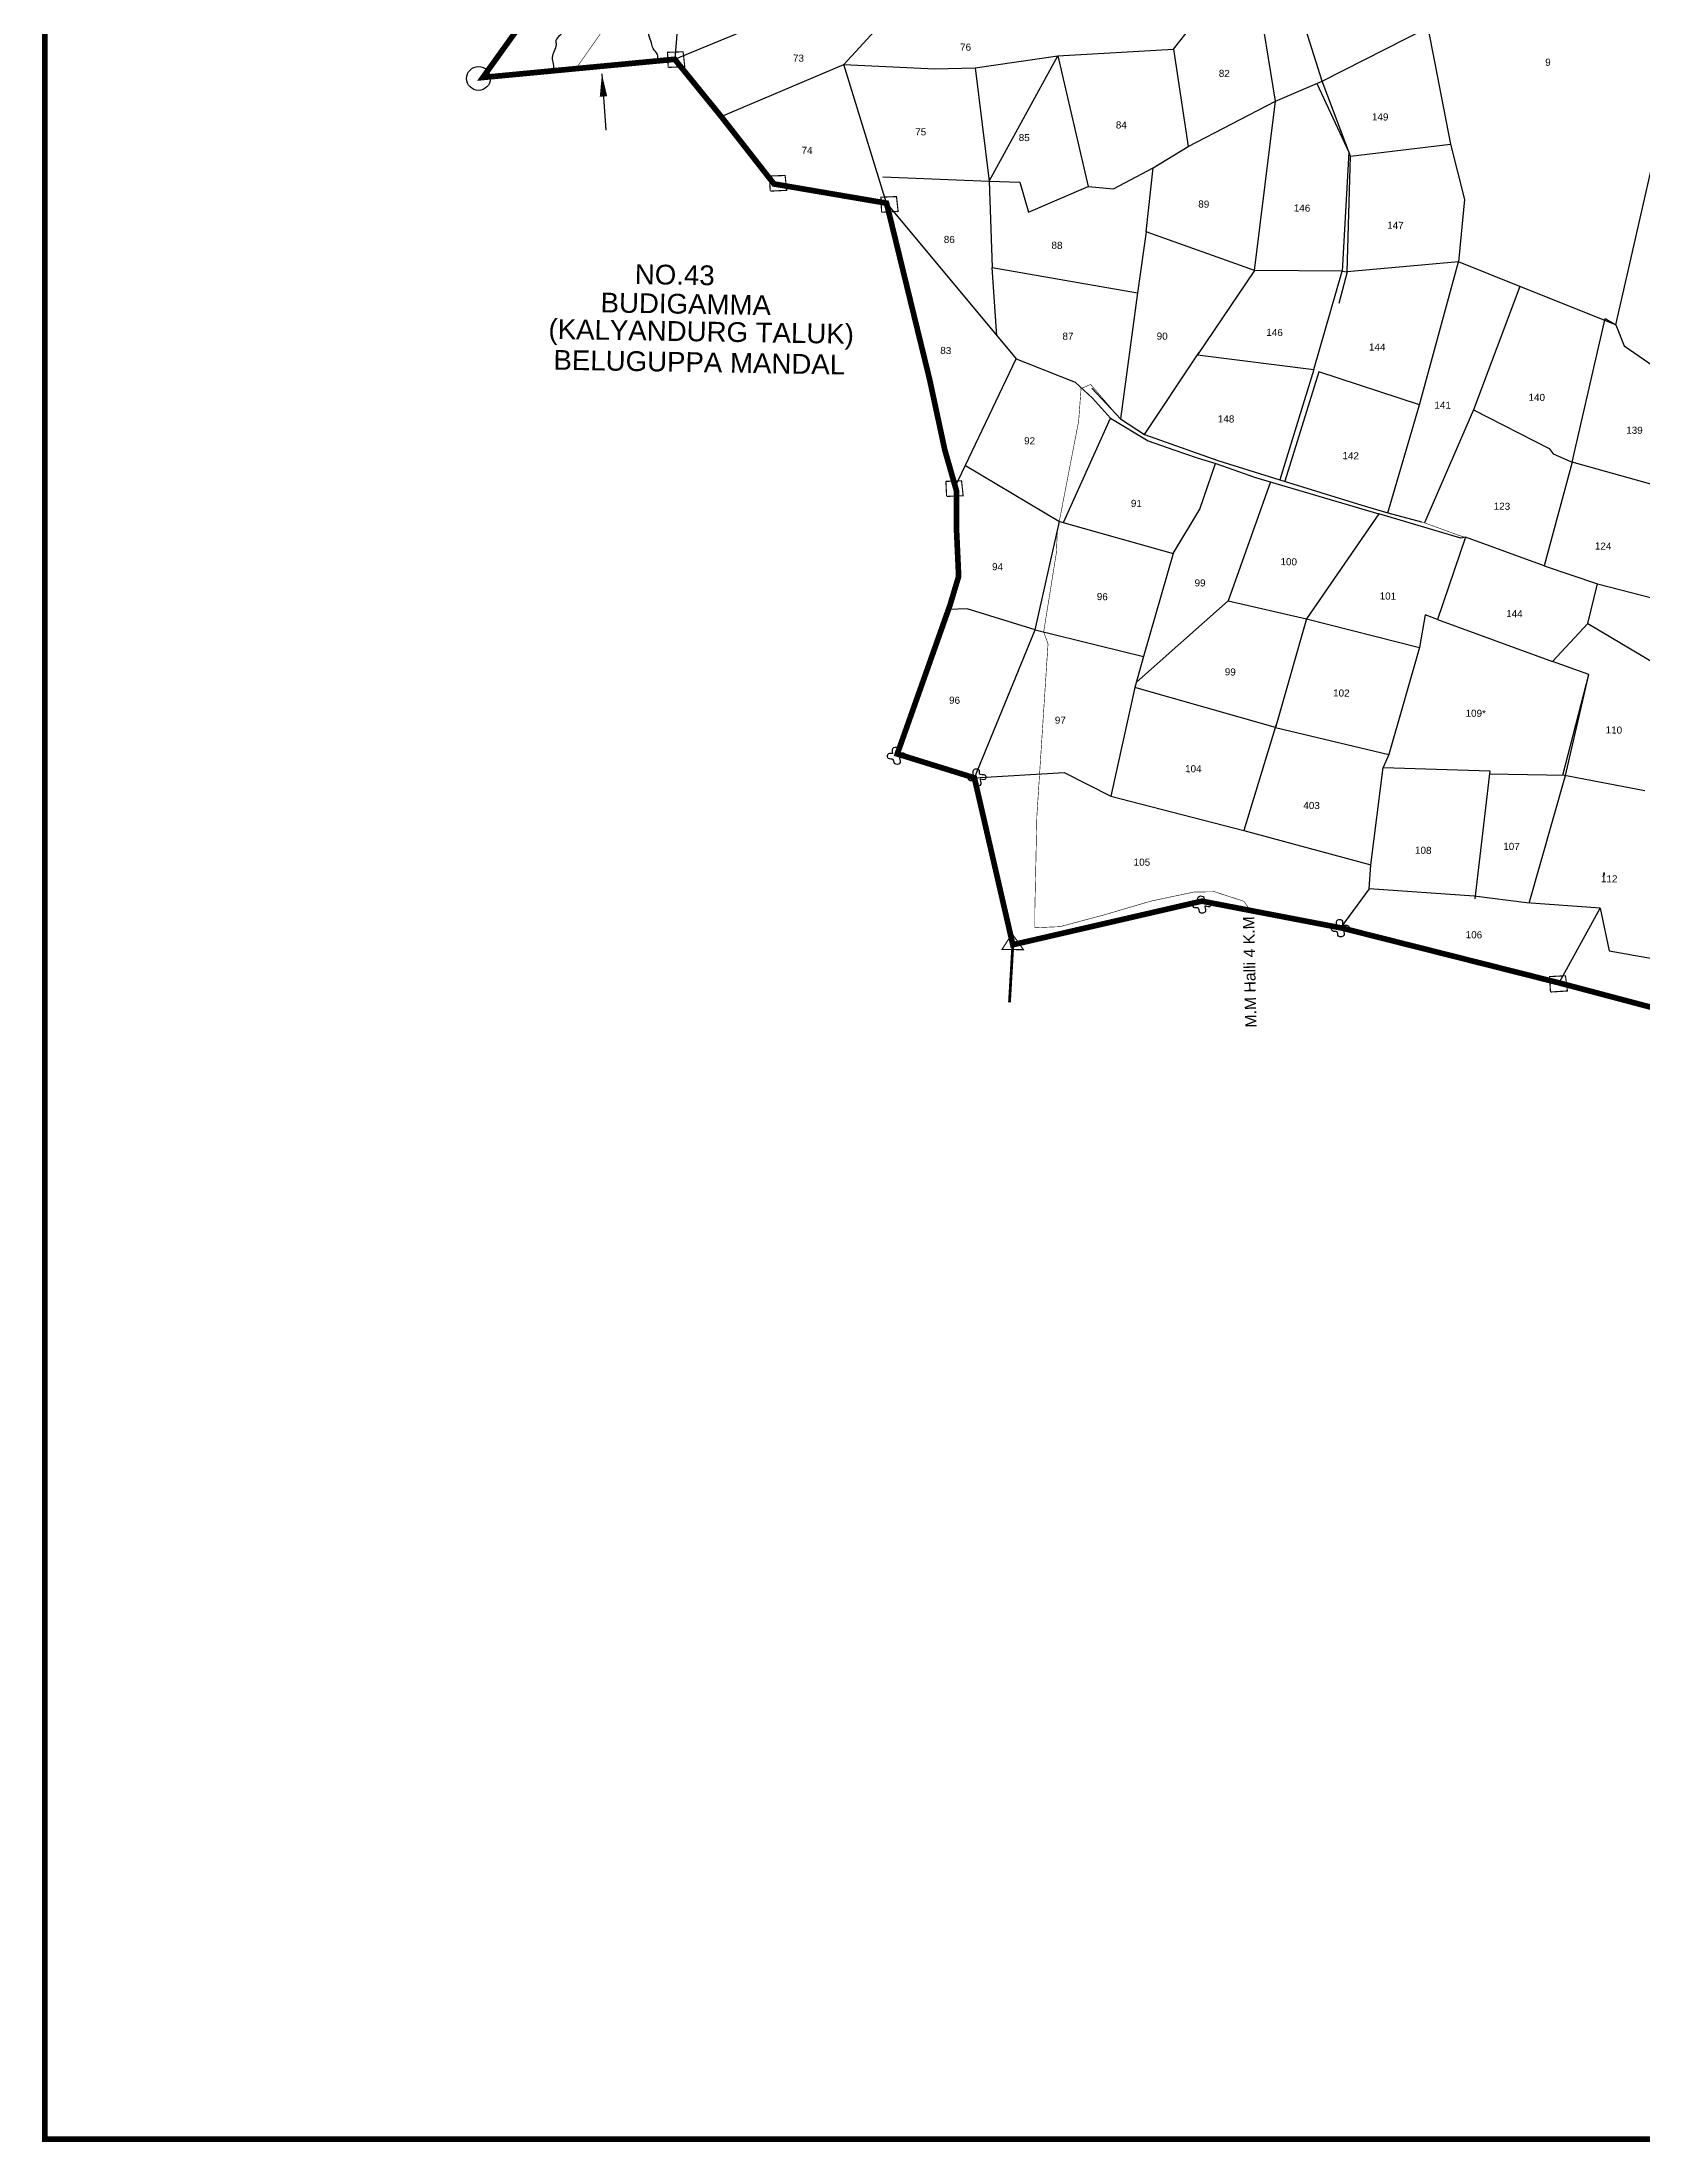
# Model space of a CAD drawing. Header units: feet. Extents: x 745555 to 752207, y 1625558 to 1632619.
# Drawn here: x 745555 to 748389, y 1625558 to 1629276 of the extents above; entities that cross this region are included whole.
import ezdxf

# ---------------------------------------------------------------- set-up
doc = ezdxf.new("R2010")
doc.units = ezdxf.units.FT
doc.header["$LTSCALE"] = 15
doc.header["$MEASUREMENT"] = 0
doc.linetypes.add('HIDDEN2', pattern=[0.1875, 0.125, -0.0625])
for name, color, linetype in [('PAPER SIZE', 10, 'Continuous'), ('PLOT', 7, 'Continuous'), ('PLOT NO', 7, 'Continuous'), ('ROADS', 6, 'Continuous'), ('TANKS-STREAM', 4, 'Continuous'), ('TEXT', 1, 'Continuous'), ('VILLAGE STONES', 240, 'Continuous')]:
    doc.layers.add(name, color=color, linetype=linetype)
doc.layers.add('VILLAGE BOUNDRY', color=5, linetype='HIDDEN2', lineweight=100)
doc.styles.add('section', font='complex.shx', dxfattribs={"height": 1.6})
doc.styles.get("Standard").update_dxf_attribs({"font": 'arial.ttf'})
doc.dimstyles.get("Standard").update_dxf_attribs({"dimtxt": 0.18, "dimasz": 40, "dimexe": 0.18, "dimexo": 0.0625, "dimgap": 0.09, "dimtad": 0, "dimtih": 1, "dimtoh": 1, "dimdec": 4, "dimzin": 0, "dimdsep": 46, "dimtxsty": 'Standard', "dimcen": 0.09, "dimadec": 0, "dimazin": 0, "dimtfac": 1, "dimtdec": 4, "dimtofl": 0, "dimtmove": 0, "dimatfit": 3, "dimfxl": 1, "dimtolj": 1, "dimtzin": 0, "dimarcsym": 0})

msp = doc.modelspace()

# ---------------------------------------------------------------- linework, layer by layer
at = {"layer": 'PAPER SIZE', "color": 5, "const_width": 10}
msp.add_lwpolyline([(752201.5, 1632614.1), (745560.3, 1632614.1), (745560.3, 1625562.9), (752201.5, 1625562.9)], close=True, dxfattribs=at)
at = {"layer": 'PLOT'}
for points in [[(747145.9, 1630550.8), (747142.1, 1630542.7), (747087.4, 1630355.6), (747039.4, 1630210.9), (746954.8, 1629929.8), (746907.1, 1629761.3), (746854.3, 1629641.3), (746830.1, 1629586.2), (746807.1, 1629540.9), (746790.4, 1629511), (746682.6, 1629333.1), (746675, 1629245.1), (746994.3, 1629377.7), (746985.7, 1629432), (746929.4, 1629527.1), (746790.4, 1629511)], [(748340.6, 1628775.1), (748373.1, 1628917.4), (748418.6, 1629116.4), (748444.4, 1629229.4), (748431.6, 1629233.5), (748457.3, 1629402.7), (748465.9, 1629448.8), (748499.4, 1629549.6), (748481, 1629600.7), (748497.6, 1629688.3)], [(746974.4, 1629235.9), (747111.1, 1629385.2), (747409.6, 1629539.5), (747412.4, 1629595.4)], [(747820.7, 1629206.6), (747715.3, 1629541.1), (747708.4, 1629414)], [(747738.4, 1629170.8), (747738.4, 1629170.8), (747705.8, 1629370.9), (747708.4, 1629414), (748006.6, 1629385.6), (748008.1, 1629301.2)], [(747557.7, 1629263), (747636.2, 1629363)], [(747043.2, 1629036.9), (747231.5, 1629029.6), (747285.5, 1629027.5), (747301.2, 1628974.5), (747406.5, 1629019.8), (747451.4, 1629015.6), (747521.9, 1629053.1), (747583.6, 1629090.5), (747738.4, 1629170.8), (747820.7, 1629206.6), (748008.1, 1629301.2), (748047.9, 1629095.1), (748072.8, 1628996.8), (748062.1, 1628886.4)], [(746757.3, 1629143.8), (746974.4, 1629235.9), (747135.4, 1629228.2), (747206.5, 1629229.8), (747353.2, 1629251.3), (747557.7, 1629263)], [(747557.7, 1629263), (747583.6, 1629090.5)], [(747049.9, 1628990.4), (746974.4, 1629235.9)], [(747206.5, 1629229.8), (747231.5, 1629029.6)], [(747231.5, 1629029.6), (747353.2, 1629251.3), (747406.5, 1629019.8)], [(747811.3, 1629202.5), (747868.2, 1629080.5), (747856.4, 1628870), (747864.8, 1628868.6)], [(747870.9, 1629073.6), (747820.7, 1629206.6)], [(747700.9, 1628871.1), (747738.4, 1629170.8)], [(748062.1, 1628886.4), (747864.8, 1628868.6), (747870.9, 1629073.6), (748047.9, 1629095.1)], [(747509.6, 1628939.6), (747521.9, 1629053.1)], [(747231.5, 1629029.6), (747237, 1628876.6)], [(747049.9, 1628990.4), (747279.3, 1628714.6)], [(747700.9, 1628871.1), (747509.6, 1628939.6), (747494.2, 1628831.6)], [(747936.8, 1628441.9), (747993.1, 1628633.4), (748062.1, 1628886.4)], [(748340.6, 1628775.1), (748170.8, 1628842.9), (748062.1, 1628886.4)], [(747245.2, 1628755.6), (747237, 1628876.6), (747494.2, 1628831.6), (747463.7, 1628608.6)], [(747856.4, 1628870), (747700.9, 1628871.1), (747600.2, 1628722.1), (747602.9, 1628726.1)], [(747805.9, 1628695.7), (747856.4, 1628870)], [(747864.8, 1628868.6), (747850.4, 1628813)], [(748170.8, 1628842.9), (748088.6, 1628624.7), (748222.3, 1628555.8), (748229.8, 1628546.5), (748263.1, 1628532)], [(748525, 1628656.1), (748484.3, 1628664.5), (748450.9, 1628479.5), (748263.1, 1628532), (748321.6, 1628786.3), (748340.6, 1628775.1), (748355.3, 1628737.9), (748451.8, 1628671.3), (748484.4, 1628665.4), (748525.2, 1628657.2)], [(747171.6, 1628488.3), (747171.6, 1628488.3), (747279.3, 1628714.6), (747384, 1628673.7), (747384, 1628673.7), (747414.5, 1628644.9)], [(747506.2, 1628580.6), (747600.2, 1628722.1), (747805.9, 1628695.7), (747746.1, 1628500.7)], [(747463.7, 1628608.6), (747413.3, 1628662.6)], [(747993.1, 1628633.4), (747814.7, 1628691.9), (747755, 1628498)], [(747446.5, 1628609.9), (747414.5, 1628644.9)], [(748088.6, 1628624.7), (748001.8, 1628424.5)], [(747363.2, 1628424.8), (747446.5, 1628609.9), (747512.7, 1628569.6), (747558.2, 1628553.8), (747599.8, 1628539.7), (747632.7, 1628529.2), (747702.9, 1628504.8), (747921, 1628440.2)], [(747463.7, 1628608.6), (747463.7, 1628608.6), (747506.2, 1628580.6), (747636, 1628534.6), (747746.1, 1628500.7), (747891.2, 1628456), (747936.8, 1628441.9), (747996.4, 1628426)], [(747189.6, 1628526), (747356.1, 1628426.8)], [(747556.9, 1628370.3), (747604.1, 1628448.7), (747632.1, 1628529.4)], [(748263.1, 1628532), (748213.9, 1628348.1), (748307.8, 1628316.2)], [(747729.2, 1628497), (747654.7, 1628286.6)], [(747921, 1628440.2), (747793.2, 1628254.4)], [(748213.9, 1628348.1), (748074.2, 1628399), (748066.1, 1628397.1), (747921, 1628440.2)], [(747313, 1628235.2), (747356.1, 1628426.8), (747556.9, 1628370.3), (747504.5, 1628187.8)], [(748074.2, 1628399), (748025.1, 1628253.5), (748228.3, 1628178.8)], [(748290.7, 1628246.2), (748307.8, 1628316.2), (748406.5, 1628290.9), (748603.5, 1628252.6), (748602.2, 1628248.3)], [(747205.4, 1627972.9), (747313, 1628235.2), (747192.6, 1628272.4), (747159.6, 1628271.3)], [(747492, 1628142.4), (747654.7, 1628286.6), (747793.2, 1628254.4), (747993.1, 1628203.9)], [(747793.2, 1628254.4), (747738.1, 1628062.4), (747938.6, 1628014.4)], [(748025.1, 1628253.5), (748002.9, 1628261.7), (747993.1, 1628203.9), (747938.6, 1628014.4), (747928.7, 1627991.3)], [(747313, 1628235.2), (747504.5, 1628187.8), (747489.5, 1628133.2), (747446.6, 1627940.6)], [(748391.7, 1627949.9), (748246.8, 1627978), (748292.6, 1628155.9), (748228.3, 1628178.8), (748290.7, 1628246.2), (748428.9, 1628164.1), (748463.2, 1628143.7)], [(748251.2, 1627977.2), (748292.6, 1628155.9)], [(747738.1, 1628062.4), (747489.5, 1628133.2)], [(747739.6, 1628067.7), (747682.4, 1627879.6)], [(747903.9, 1627776.3), (747906.7, 1627819), (747928.7, 1627991.3), (748117.8, 1627985.5), (748091.1, 1627758.5)], [(747205.4, 1627972.9), (747364.3, 1627982.5), (747446.6, 1627940.6), (747682.4, 1627879.6), (747906.7, 1627819)], [(748187, 1627751.2), (748251.2, 1627977.2), (748117.1, 1627979.7)], [(748240.1, 1627610), (748312.7, 1627742.2), (748328.7, 1627666.9), (748482.2, 1627639.6), (748509.8, 1627810.2), (748426, 1627825.8), (748436.2, 1627940.1), (748533.7, 1627919.7), (748544.4, 1627908.6), (748560.6, 1627902.4), (748589.5, 1627897)], [(748312.7, 1627742.2), (748182.5, 1627751.5), (748089.8, 1627763.6), (747903.9, 1627776.3), (747853, 1627707.6)]]:
    msp.add_lwpolyline(points, dxfattribs=at)
at = {"layer": 'ROADS', "linetype": 'HIDDEN2', "ltscale": 10, "const_width": 1}
for points in [[(746500.2, 1629228.5), (746550.3, 1629300)], [(747693.7, 1627738.2), (747682.2, 1627754.5), (747630.5, 1627771.3), (747593.8, 1627770.8), (747517.1, 1627754.6), (747433.8, 1627730), (747356.5, 1627709.5), (747312.4, 1627707.6), (747312.3, 1627737.3), (747314.8, 1627852.9), (747315.9, 1627904.9), (747329.8, 1628119.9), (747332.6, 1628163.3), (747335.7, 1628210.2), (747328, 1628231.5), (747350.4, 1628371), (747352.2, 1628409.5), (747389.9, 1628604.6), (747394.3, 1628663.9), (747395.5, 1628662.8), (747411.1, 1628669.4), (747463.7, 1628608.6), (747506.1, 1628580.4), (747636, 1628534.6), (747755, 1628498), (747833.6, 1628473.7), (747936.8, 1628441.9), (748001.8, 1628424.5), (748060.7, 1628403), (748073.2, 1628398.8)]]:
    msp.add_lwpolyline(points, dxfattribs=at)
at = {"layer": 'TANKS-STREAM'}
for points in [[(747084.2, 1632410.9), (747078.2, 1632395.1), (747067.1, 1632387.2), (747052.8, 1632374.9), (747042.3, 1632365.7), (747032.9, 1632356.2), (747028.9, 1632346.2), (747021.5, 1632325.5), (747023.2, 1632309.8), (747018.1, 1632294.8), (747009, 1632276.7), (746996, 1632262.8), (746984.8, 1632253.3), (746972.8, 1632239.9), (746956.5, 1632223.9), (746953, 1632215.5), (746950.4, 1632209.5), (746944.5, 1632193.7), (746940.3, 1632176.3), (746935.1, 1632162.4), (746931.7, 1632154.6), (746919.5, 1632139), (746906.3, 1632127.3), (746894.4, 1632111.6), (746888.1, 1632102.1), (746882.2, 1632093.1), (746877.6, 1632083.3), (746872.7, 1632062.9), (746869.8, 1632055.4), (746862.9, 1632036.3), (746851.8, 1632021.4), (746840, 1632004.1), (746823.4, 1631987.5), (746814.6, 1631965.2), (746808.9, 1631936.4), (746801.3, 1631918.8), (746791.6, 1631905.8), (746779.8, 1631889.2), (746769.4, 1631879.9), (746760.2, 1631860.9), (746755.4, 1631835.1), (746755.5, 1631808.6), (746746.6, 1631785.9), (746735.1, 1631768.7), (746725.1, 1631754.1), (746725, 1631726.7), (746724.9, 1631704.7), (746725.9, 1631686.9), (746727.3, 1631672.4), (746727.6, 1631664.8), (746725.1, 1631655.5), (746721.4, 1631644.6), (746718.5, 1631631.8), (746718.4, 1631619.5), (746720.2, 1631597.5), (746719.4, 1631585.1), (746720.2, 1631572.5), (746716.1, 1631559.8), (746715.4, 1631550.2), (746714.7, 1631535.4), (746715.4, 1631524.6), (746718.8, 1631507.7), (746723, 1631498.2), (746722.5, 1631485.2), (746723.7, 1631477.2), (746724.6, 1631469.8), (746724.6, 1631446.3), (746726, 1631440.7), (746727.5, 1631434.1), (746732.8, 1631416.2), (746735.7, 1631405.7), (746740.2, 1631397.6), (746744.9, 1631384.6), (746750.8, 1631370.9), (746751.3, 1631358.6), (746753.2, 1631342.7), (746752.9, 1631330.1), (746755.9, 1631320), (746757.4, 1631307.5), (746763.8, 1631290.6), (746771.2, 1631272.7), (746774.5, 1631260.9), (746775.2, 1631249.5), (746774.6, 1631239.2), (746775.7, 1631220.8), (746777.2, 1631206.2), (746780.1, 1631186.7), (746785.2, 1631171.8), (746791.1, 1631159), (746791.4, 1631154.7), (746799.6, 1631141.7), (746803.2, 1631131.5), (746805.3, 1631119.3), (746808.5, 1631099.9), (746815, 1631083.8), (746822.4, 1631067.4), (746832.2, 1631044.7), (746838.4, 1631029), (746840.3, 1631004.5), (746841.7, 1630988.2), (746848.2, 1630972.5), (746857.8, 1630959.3), (746868.2, 1630940.2), (746870.6, 1630920.8), (746870.7, 1630891.2), (746874.9, 1630868.6), (746888, 1630849.5), (746895.3, 1630836.2), (746897.3, 1630802), (746898.3, 1630782.8), (746899.5, 1630754.4), (746902.7, 1630735.5), (746906.1, 1630722.5), (746914, 1630706.1), (746917.1, 1630695.3), (746915.6, 1630681.7), (746912, 1630662.2), (746911.1, 1630648.9), (746917.3, 1630630.6), (746922.7, 1630619.7), (746931.2, 1630603.8), (746933.4, 1630595.6), (746936.4, 1630581.2), (746937.5, 1630570.5), (746937.6, 1630556.5), (746932.8, 1630541.9), (746928.7, 1630527.7), (746926.6, 1630518.7), (746925.7, 1630505.1), (746925.1, 1630491.4), (746925.3, 1630479.4), (746929.3, 1630467.6), (746934.2, 1630446), (746933.2, 1630430.2), (746930.8, 1630417.3), (746923, 1630402.4), (746918.2, 1630387.2), (746909.8, 1630374.3), (746900.8, 1630357.9), (746896.4, 1630336), (746901.2, 1630306.8), (746900.2, 1630287.7), (746895.3, 1630271.4), (746889.7, 1630252.7), (746880.8, 1630235.1), (746875.3, 1630224.2), (746863.5, 1630197.5), (746863.1, 1630170.9), (746865.5, 1630145.3), (746858.4, 1630127.6), (746851, 1630109.7), (746837.5, 1630089.3), (746836.7, 1630086.2), (746827.2, 1630069.3), (746823.7, 1630052.3), (746820.9, 1630031.4), (746821.6, 1630012.6), (746817.8, 1629995.2), (746807.9, 1629975.5), (746797.3, 1629959.4), (746783.9, 1629946.1), (746774.7, 1629926.4), (746775.6, 1629898.3), (746775.6, 1629876.3), (746774.3, 1629860.3), (746769.1, 1629844.8), (746761.2, 1629822.9), (746751.5, 1629813.1), (746742.3, 1629795.5), (746739.9, 1629781.7), (746741.1, 1629768.9), (746740, 1629743.8), (746734.3, 1629720.8), (746728.4, 1629705), (746718.8, 1629686.7), (746712.5, 1629667.6), (746711.1, 1629648.4), (746709.7, 1629631.9), (746699.2, 1629617.2), (746685.5, 1629609.6), (746673.6, 1629596.3), (746669.2, 1629586.8), (746665.3, 1629570.5), (746655.2, 1629557.2), (746643.6, 1629544.3), (746625.7, 1629537.1), (746609.8, 1629524.6), (746605.1, 1629518.8), (746594.8, 1629500.5), (746586.4, 1629483.9), (746580.5, 1629473.4), (746574.5, 1629454), (746567.9, 1629440.2), (746554.5, 1629426.3), (746539.7, 1629414.1), (746525.7, 1629405.8), (746518.1, 1629381.8), (746510.2, 1629353.6), (746506.3, 1629331.6), (746501.7, 1629312.2), (746489.8, 1629303.8), (746471.8, 1629287.4), (746464.9, 1629278), (746465.1, 1629271.4), (746458.3, 1629248.1), (746459.9, 1629237), (746461.1, 1629224.8)], [(746644.5, 1629242.2), (746644.6, 1629253.8), (746636.9, 1629264), (746633.8, 1629274.1), (746629.4, 1629287.9), (746630.5, 1629305), (746636.9, 1629313.6), (746644.7, 1629323.8), (746649.6, 1629339.2), (746657.2, 1629354.8), (746663, 1629376.5), (746668.6, 1629390.8), (746675.1, 1629404.6), (746687.3, 1629420.4), (746693.5, 1629429.5), (746703.5, 1629442.8), (746707.1, 1629461.5), (746710.9, 1629482.3), (746714.1, 1629495), (746726.6, 1629511.1), (746734.1, 1629519.1), (746750.6, 1629532.2), (746760.6, 1629544.5), (746771.1, 1629552.4), (746779, 1629567), (746787.2, 1629586.7), (746789.7, 1629610.5), (746799.4, 1629619.3), (746804.7, 1629629.5), (746811.3, 1629632.9), (746824.3, 1629648.7), (746821, 1629662.5), (746822.7, 1629683.1), (746824.9, 1629696.4), (746829.8, 1629712.9), (746844.4, 1629741.4), (746853.9, 1629758.9), (746862.9, 1629774.7), (746865.9, 1629795), (746866.5, 1629828.4), (746867, 1629842.7), (746879.1, 1629866.7), (746891.8, 1629896.3), (746901.1, 1629914.9), (746908.3, 1629925.1), (746911.7, 1629946.2), (746911.4, 1629963.3), (746908.9, 1629988.6), (746913.5, 1630002.7), (746923.7, 1630029.4), (746932.5, 1630051.2), (746936.3, 1630055.8), (746946.9, 1630071.9), (746950.3, 1630093.5), (746952.8, 1630112.5), (746958.4, 1630139.8), (746966.9, 1630161.3), (746976.9, 1630172.6), (746983.4, 1630189.6), (746987.4, 1630202.2), (746993, 1630227.9), (746995.3, 1630264.2), (747004, 1630281.5), (747013.8, 1630296), (747019.7, 1630313), (747026.8, 1630331.6), (747026.6, 1630349), (747025.9, 1630374.8), (747026.3, 1630378.8), (747033.9, 1630372.2), (747047.8, 1630372.4), (747060.9, 1630377.4), (747072.7, 1630379.4), (747087.5, 1630381.7), (747102.3, 1630381.5), (747113.4, 1630373.5), (747122, 1630366.8), (747137.9, 1630359.2), (747147, 1630357.7), (747165.3, 1630357.4), (747183.1, 1630356.3), (747201.2, 1630348.6), (747214.3, 1630343.5), (747235.1, 1630339.3), (747241.6, 1630336.1), (747256.3, 1630335.9), (747277.1, 1630327.7), (747286.1, 1630323.3), (747295.5, 1630313.1), (747304.6, 1630310.4), (747316.2, 1630306.7), (747327.1, 1630304.8), (747343.9, 1630298.9), (747355.5, 1630287.8), (747363.7, 1630285.1), (747371.5, 1630283.7), (747392.5, 1630280.5), (747408.3, 1630267.2), (747413.8, 1630256.7), (747420.1, 1630244.1), (747428.7, 1630241.7), (747444.3, 1630238.4), (747456.7, 1630227), (747463.6, 1630222.5), (747472.1, 1630212.4), (747488.6, 1630186.5), (747491, 1630169.1), (747494.3, 1630160.5), (747503.4, 1630151.5), (747524.5, 1630142.5), (747538.8, 1630138.5), (747549.8, 1630128.9), (747558.1, 1630117.2), (747572.9, 1630104.1), (747592.9, 1630099.8), (747606.6, 1630091.5), (747625, 1630075.3), (747636.1, 1630060.4), (747647.8, 1630048.4), (747661.8, 1630043.3), (747669.8, 1630039.8), (747679.1, 1630030.9), (747702.2, 1630030.9), (747721.5, 1630035), (747736.5, 1630026), (747756, 1630024.7), (747775.7, 1630026.7), (747795.6, 1630028), (747816.4, 1630023.6), (747843.4, 1630009.4), (747858, 1629996.4), (747870.8, 1629995.2), (747895, 1629993.4), (747911.6, 1629975.7), (747921.8, 1629970.7)]]:
    msp.add_spline(points, degree=3, dxfattribs=at)
at = {"layer": 'VILLAGE BOUNDRY', "lineweight": -2, "ltscale": 15}
for points, const_width in [([(748470.5, 1627548.9), (748240.1, 1627610), (747856.4, 1627706.9), (747607.8, 1627754.7), (747273.4, 1627677.5), (747205.4, 1627972.9), (747068.9, 1628015.3), (747162.4, 1628279.3), (747177.5, 1628329.7), (747173.5, 1628417.7), (747173.5, 1628481.7), (747153, 1628553.5), (747126.2, 1628678.1), (747049.9, 1628990.4), (746850.7, 1629024.4), (746757.3, 1629143.8), (746675, 1629245.1), (746335.5, 1629212.9), (746554.1, 1629517.8)], 10), ([(747273.4, 1627677.5), (747267.5, 1627575.7)], 4.96)]:
    msp.add_lwpolyline(points, dxfattribs=dict(at, const_width=const_width))
at = {"layer": 'VILLAGE STONES', "const_width": 2}
for points in [[(746663.9, 1629230.7), (746692.8, 1629232.1), (746689.9, 1629258.4), (746662.3, 1629257.4), (746663.5, 1629230.7)], [(746844.5, 1629011.7), (746873.3, 1629013.1), (746870.4, 1629039.4), (746842.8, 1629038.4), (746844, 1629011.7)], [(747041.5, 1628974.4), (747070.4, 1628975.7), (747067.5, 1629002), (747039.9, 1629001), (747041.1, 1628974.3)], [(747156.6, 1628471.2), (747185.5, 1628472.5), (747182.6, 1628498.9), (747154.9, 1628497.8), (747156.2, 1628471.2)], [(747272.1, 1627696.9), (747292.1, 1627668.8), (747254.2, 1627669.1), (747272.1, 1627696.9)], [(748225.3, 1627593.8), (748254.9, 1627595.7), (748251.4, 1627622.6), (748223.1, 1627621.1), (748224.9, 1627593.8)]]:
    msp.add_lwpolyline(points, dxfattribs=at)
at = {"layer": 'VILLAGE STONES'}
msp.add_circle((746327.8, 1629211.2), 21.1, dxfattribs=at)
for points in [[(747061.2, 1628016.3), (747062.6, 1628026.8), (747071.2, 1628024.7), (747071, 1628018.8), (747081.8, 1628015.9), (747081, 1628008.3), (747072.9, 1628009.4), (747074, 1627999.9), (747064.1, 1627998.2), (747061.5, 1628005.4), (747053.4, 1628007.1), (747052.2, 1628014.5), (747061.2, 1628016.5)], [(747203.9, 1627977.8), (747205.3, 1627988.3), (747213.9, 1627986.3), (747213.7, 1627980.4), (747224.5, 1627977.5), (747223.7, 1627969.9), (747215.6, 1627970.9), (747216.7, 1627961.5), (747206.8, 1627959.8), (747204.2, 1627967), (747196.1, 1627968.7), (747194.9, 1627976.1), (747203.9, 1627978)], [(747601.6, 1627752.7), (747603.1, 1627763.2), (747611.6, 1627761.2), (747611.4, 1627755.3), (747622.2, 1627752.4), (747621.4, 1627744.7), (747613.3, 1627745.8), (747614.4, 1627736.4), (747604.5, 1627734.6), (747601.9, 1627741.9), (747593.8, 1627743.6), (747592.6, 1627750.9), (747601.7, 1627752.9)], [(747846.8, 1627711), (747848.3, 1627721.5), (747856.9, 1627719.4), (747856.6, 1627713.5), (747867.4, 1627710.7), (747866.6, 1627703), (747858.5, 1627704.1), (747859.6, 1627694.7), (747849.7, 1627692.9), (747847.1, 1627700.1), (747839, 1627701.9), (747837.8, 1627709.2), (747846.9, 1627711.2)]]:
    msp.add_spline(points, degree=3, dxfattribs=at)

# ---------------------------------------------------------------- texts
at = {"layer": 'PLOT NO'}
for s, height, rotation, p in [('73', 12.53, 359.0512, (746884.2, 1629241.1)), ('76', 12.53, 359.0512, (747180, 1629260.6)), ('82', 12.53, 359.0512, (747637.8, 1629214)), ('9', 12.5, 359.0512, (748215.4, 1629233.7)), ('149', 12.53, 359.0512, (747908.8, 1629137.1)), ('75', 12.53, 359.0512, (747100.5, 1629110.6)), ('85', 12.53, 359.0512, (747283.7, 1629100.4)), ('84', 12.53, 359.0512, (747455.6, 1629122.7)), ('74', 12.53, 359.0512, (746899.4, 1629077.8)), ('89', 12.53, 359.0512, (747601.5, 1628982.7)), ('146', 12.53, 359.0512, (747770.5, 1628975.7)), ('147', 12.53, 359.0512, (747935.8, 1628945.2)), ('86', 12.53, 359.0512, (747151.1, 1628920)), ('88', 12.53, 359.0512, (747341.7, 1628909.7)), ('83', 12.53, 359.0512, (747144.9, 1628723.5)), ('87', 12.53, 359.0512, (747361.1, 1628748.7)), ('90', 12.53, 359.0512, (747527.9, 1628748.9)), ('146', 12.53, 359.0512, (747721.9, 1628755.5)), ('144', 12.53, 359.0512, (747903.5, 1628729.5)), ('141', 12.53, 359.0512, (748019.3, 1628626.7)), ('140', 12.53, 359.0512, (748185.9, 1628640.6)), ('148', 12.53, 359.0512, (747636.1, 1628602.5)), ('139', 12.53, 359.0512, (748358.8, 1628582.3)), ('92', 12.53, 359.0512, (747293.2, 1628563.5)), ('142', 12.53, 359.0512, (747856.6, 1628537.2)), ('91', 12.53, 359.0512, (747482.2, 1628452.7)), ('123', 12.53, 359.0512, (748124.3, 1628447.8)), ('100', 12.53, 359.0512, (747747, 1628349.6)), ('124', 12.53, 359.0512, (748303.3, 1628377.2)), ('94', 12.53, 359.0512, (747236.5, 1628340.6)), ('99', 12.53, 359.0512, (747594.9, 1628312)), ('96', 12.53, 359.0512, (747421.9, 1628287.7)), ('101', 12.53, 359.0512, (747922.4, 1628288.8)), ('144', 12.53, 359.0512, (748146.4, 1628257.7)), ('99', 12.53, 359.0512, (747648.4, 1628154.4)), ('96', 12.53, 359.0512, (747160.5, 1628104.3)), ('102', 12.53, 359.0512, (747840.1, 1628117.2)), ('97', 12.53, 359.0512, (747347.6, 1628068.9)), ('109*', 12.53, 359.0512, (748074.5, 1628081.3)), ('110', 12.53, 359.0512, (748322.4, 1628051.7)), ('104', 12.53, 359.0512, (747578.1, 1627983.1)), ('403', 12.53, 359.0512, (747787.4, 1627918.1)), ('108', 12.53, 359.0512, (747985, 1627838.7)), ('107', 12.53, 359.0512, (748141.2, 1627845.6)), ('105', 12.53, 359.0512, (747487.2, 1627817.7)), ('112', 12.53, 359.0512, (748314.1, 1627788.3)), ('M.M Halli 4 K.M', 20, 91.1948, (747704.7, 1627531)), ('106', 12.53, 359.0512, (748074.7, 1627689.2))]:
    msp.add_text(s, height=height, rotation=rotation, dxfattribs=at).set_placement(p)
at = {"layer": 'PLOT NO', "style": 'section'}
msp.add_text('123', height=1.95, rotation=89.0512, dxfattribs=at).set_placement((748320.4, 1627800.2))
at = {"layer": 'TEXT'}
for s, p in [('NO.43', (746604.2, 1628847.3)), ('BUDIGAMMA', (746543.6, 1628797.1)), ('(KALYANDURG TALUK)', (746451.4, 1628750.2)), ('BELUGUPPA MANDAL', (746460.2, 1628695.6))]:
    msp.add_text(s, height=35, rotation=359.0512, dxfattribs=at).set_placement(p)

# ---------------------------------------------------------------- leaders
at = {"layer": 'PAPER SIZE', "color": 5}
msp.add_leader([(746546.2, 1629219.1), (746553.1, 1629119.4)], dimstyle='Standard', override={"dimgap": 0.09, "dimtad": 0}, dxfattribs=at)

doc.saveas('drawing.dxf')
